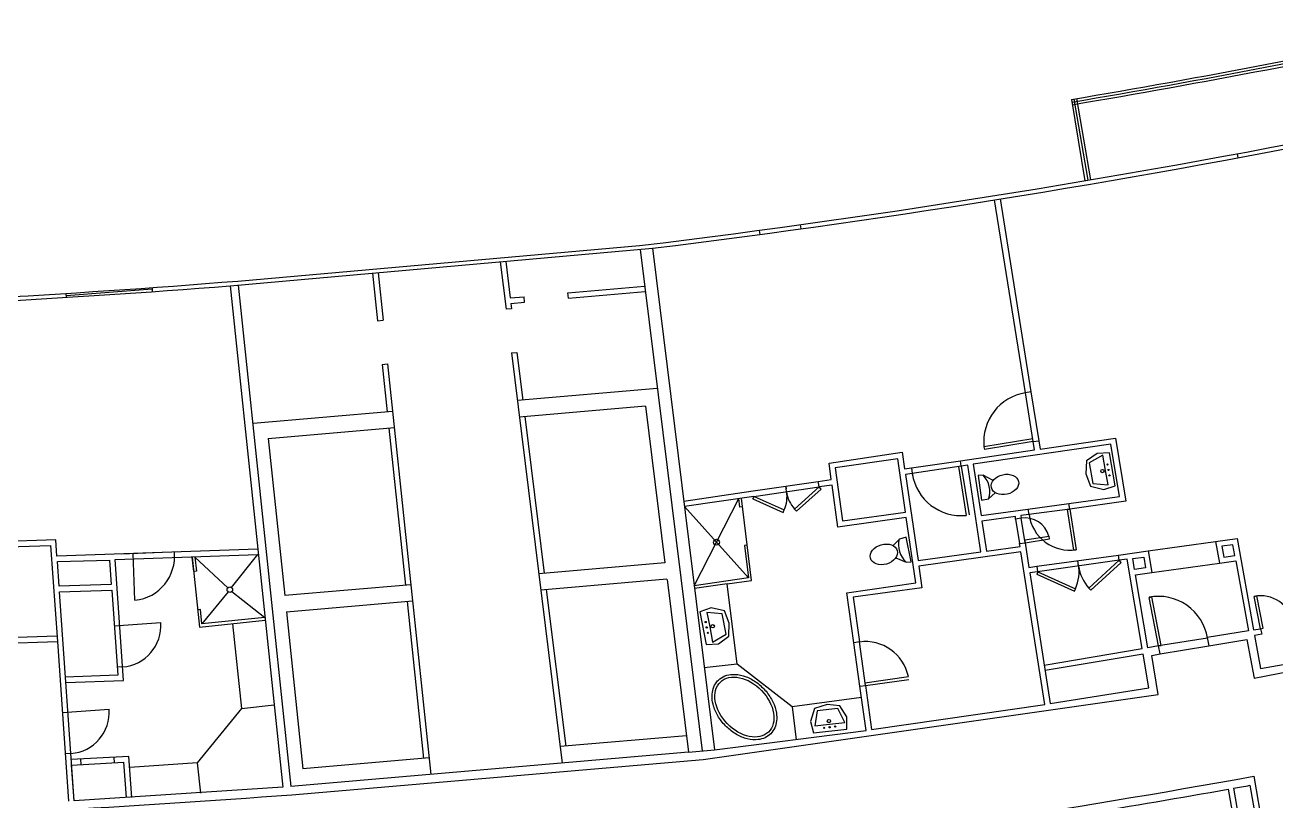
# Model space of a CAD drawing. Header units: inches. Extents: x 5 to 2671, y 4 to 1117.
# Drawn here: x 636 to 1545, y 553 to 1117 of the extents above; entities that cross this region are included whole.
import ezdxf

# ---------------------------------------------------------------- set-up
doc = ezdxf.new("R2010")
doc.units = ezdxf.units.IN
doc.header["$MEASUREMENT"] = 0
doc.layers.add('app-u3', color=7, linetype='Continuous')

msp = doc.modelspace()

# ---------------------------------------------------------------- linework, layer by layer
for p, q in [((1396.39, 1062.58), (1406.3, 1003.54)), ((1398.3, 1062.9), (1408.39, 1003.86)), ((1400.22, 1063.38), (1410.3, 1004.22)), ((1516.86, 1023.1), (1517.42, 1020.13)), ((1363.1, 849.46), (1340.54, 989.62)), ((1344.54, 990.26), (1366.94, 850.1)), ((1169.45, 967.45), (1169.87, 964.43)), ((1199.17, 971.59), (1199.59, 968.57)), ((790.4, 930.65), (1082.46, 956.34)), ((784.8, 927.13), (1091.9, 954.42)), ((1082.8, 953.61), (1112.36, 714.85)), ((1091.9, 954.42), (1136.86, 589.94)), ((981.14, 944.58), (985.41, 910.09)), ((985.13, 944.93), (988.42, 918.32)), ((888.35, 936.27), (891.98, 901.72)), ((892.33, 936.68), (895.97, 902.08)), ((665.4, 921.69), (665.58, 918.74)), ((665.49, 920.21), (728.05, 924.87)), ((727.98, 925.85), (728.2, 922.92)), ((784.8, 927.13), (823.06, 562.83)), ((790.72, 927.65), (828.99, 563.34)), ((988.42, 918.32), (998.52, 919.22)), ((998.87, 915.24), (998.52, 919.22)), ((1030.39, 922.05), (1086.1, 927)), ((1030.75, 918.07), (1030.39, 922.05)), ((1030.75, 918.07), (1086.59, 923.03)), ((989.41, 910.38), (985.41, 910.09)), ((988.91, 914.35), (998.87, 915.24)), ((988.91, 914.35), (998.87, 915.24)), ((988.91, 914.35), (989.41, 910.38)), ((891.98, 901.72), (895.97, 902.08)), ((989.33, 878.44), (993.32, 878.8)), ((989.33, 878.44), (1026.24, 580.38)), ((993.32, 878.8), (997.61, 844.09)), ((895.31, 870), (899.3, 870.36)), ((895.31, 870), (898.93, 835.57)), ((899.29, 870.45), (930.63, 572.12)), ((1095.32, 852.53), (993.63, 843.75)), ((1366.94, 850.1), (1363.1, 849.46)), ((1368.7, 813.94), (1363.1, 849.46)), ((1366.94, 850.1), (1372.7, 814.42)), ((1086.82, 839.75), (995.1, 831.83)), ((1086.82, 839.75), (1100.92, 725.91)), ((902.92, 835.91), (801.5, 827.15)), ((999.09, 832.17), (1013.19, 718.33)), ((904.17, 823.97), (812.5, 816.05)), ((900.19, 823.63), (912.17, 709.6)), ((812.49, 816.13), (824.47, 702.1)), ((1425.03, 812.02), (1325.02, 797.46)), ((1368.38, 815.91), (1332.85, 810.16)), ((1332.85, 810.16), (1333.17, 808.19)), ((1368.7, 813.94), (1333.17, 808.19)), ((1368.7, 813.94), (1372.7, 814.42)), ((1369.66, 808.02), (1368.7, 813.94)), ((1372.7, 814.42), (1373.66, 808.5)), ((1373.66, 808.5), (1428.39, 816.5)), ((1431.43, 774.1), (1425.03, 812.02)), ((1428.39, 816.5), (1436.06, 770.74)), ((1220.22, 798.26), (1273.49, 806.18)), ((1270.14, 801.46), (1224.7, 794.9)), ((1275.74, 762.58), (1270.14, 801.46)), ((1273.49, 806.18), (1275.09, 794.24)), ((1315.74, 800.02), (1369.66, 808.02)), ((1221.82, 786.42), (1220.22, 798.26)), ((1224.7, 794.9), (1229.98, 756.34)), ((1275.09, 794.24), (1280.06, 794.9)), ((1280.06, 794.9), (1315.74, 800.02)), ((1280.06, 794.9), (1280.7, 790.9)), ((1316.22, 796.18), (1280.7, 790.9)), ((1314.25, 795.86), (1320, 760.32)), ((1316.22, 796.18), (1315.74, 800.02)), ((1321.02, 796.82), (1316.22, 796.18)), ((1316.22, 796.18), (1321.98, 760.64)), ((1330.62, 733.94), (1321.02, 796.82)), ((1325.02, 797.46), (1330.78, 760.18)), ((1165.02, 778.1), (1212.38, 784.98)), ((1212.38, 784.98), (1221.82, 786.42)), ((1213.02, 780.98), (1212.38, 784.98)), ((1212.7, 782.98), (1212.38, 784.98)), ((1222.46, 782.42), (1213.02, 780.98)), ((1226.62, 751.86), (1222.46, 782.42)), ((1280.7, 790.9), (1275.76, 790.17)), ((1275.76, 790.17), (1285.02, 727.54)), ((1280.79, 790.38), (1281.11, 788.4)), ((1114.56, 770.75), (1165.02, 778.1)), ((1165.5, 774.1), (1115.1, 766.74)), ((1164.88, 772.3), (1165.69, 774.13)), ((1165.5, 774.1), (1213.02, 780.98)), ((1165.69, 774.13), (1187.63, 764.39)), ((1189.34, 777.62), (1188.7, 781.62)), ((1188.7, 781.62), (1189.02, 779.62)), ((1189.34, 777.62), (1189.02, 779.62)), ((1213.02, 780.98), (1195.22, 764.88)), ((1214.37, 779.49), (1196.56, 763.4)), ((1214.37, 779.49), (1213.02, 780.98)), ((1394.62, 768.98), (1431.43, 774.1)), ((1115.1, 766.74), (1161.66, 714.9)), ((1122.16, 709.16), (1154.62, 772.5)), ((1155.42, 766.42), (1154.62, 772.5)), ((1157.34, 766.58), (1155.42, 766.42)), ((1163.93, 713.08), (1156.55, 772.79)), ((1164.88, 772.3), (1186.82, 762.56)), ((1186.82, 762.56), (1187.63, 764.39)), ((1196.56, 763.4), (1195.22, 764.88)), ((1330.78, 760.18), (1364.82, 764.82)), ((1364.82, 764.82), (1394.64, 768.88)), ((1364.82, 764.82), (1365.46, 760.98)), ((1395.26, 764.98), (1365.46, 760.98)), ((1393.25, 764.66), (1397.91, 735.02)), ((1393.49, 764.71), (1395.26, 764.98)), ((1395.26, 764.98), (1394.62, 768.98)), ((1395.22, 764.97), (1399.88, 735.34)), ((1436.06, 770.74), (1395.26, 764.98)), ((1276.38, 758.74), (1226.62, 751.86)), ((1229.98, 756.34), (1275.74, 762.58)), ((1283.23, 711.42), (1276.38, 758.74)), ((1355.74, 759.54), (1331.26, 756.18)), ((1331.26, 756.18), (1334.62, 734.42)), ((1355.9, 757.62), (1355.74, 759.54)), ((1359.9, 758.26), (1355.9, 757.62)), ((1355.9, 757.62), (1358.74, 739.85)), ((1365.46, 760.98), (1359.58, 760.18)), ((1359.58, 760.18), (1359.9, 758.26)), ((1362.78, 740.5), (1359.9, 758.26)), ((536.87, 734.41), (654.19, 738.58)), ((658.03, 742.58), (586.81, 740.18)), ((654.19, 738.58), (659.15, 668.63)), ((658.83, 730.73), (658.03, 742.58)), ((1160.7, 738.74), (1158.78, 738.58)), ((1158.78, 738.58), (1161.66, 714.9)), ((1334.62, 734.42), (1359.1, 737.78)), ((1358.78, 739.86), (1362.78, 740.5)), ((1359.1, 737.78), (1358.78, 739.86)), ((1362.37, 742.81), (1362.72, 740.49)), ((1362.47, 742.47), (1380.24, 745.31)), ((1362.78, 740.5), (1380.56, 743.34)), ((1362.78, 740.5), (1365.51, 722.58)), ((1380.56, 743.34), (1380.24, 745.31)), ((1452.23, 734.58), (1501.19, 741.3)), ((1501.19, 741.3), (1517.03, 743.54)), ((1501.19, 741.3), (1504.07, 725.62)), ((1513.83, 739.06), (1505.83, 737.94)), ((1505.83, 737.94), (1507.27, 730.1)), ((1515.27, 731.22), (1513.83, 739.06)), ((1517.03, 743.54), (1528.87, 677.14)), ((804.97, 735.69), (658.83, 730.73)), ((659.15, 726.73), (697.09, 727.85)), ((697.09, 727.85), (698.37, 710.09)), ((701.09, 728.17), (804.97, 731.85)), ((707.33, 640.3), (701.09, 728.17)), ((705.57, 732.33), (735.55, 733.53)), ((715.58, 698.7), (714.23, 732.68)), ((758.39, 719.53), (757.27, 730.09)), ((757.27, 730.09), (762.57, 679.19)), ((759.19, 730.09), (783.04, 707.68)), ((759.19, 730.09), (760.31, 719.69)), ((785.76, 708), (804.97, 731.85)), ((1285.02, 727.54), (1330.62, 733.94)), ((1359.74, 733.94), (1285.5, 723.54)), ((1377.03, 622.9), (1359.74, 733.94)), ((1371.26, 723.38), (1430.79, 731.54)), ((1431.27, 727.7), (1371.9, 719.38)), ((1399.88, 735.34), (1397.91, 735.02)), ((1431.27, 727.7), (1409.12, 707.46)), ((1430.79, 731.54), (1452.23, 734.58)), ((1431.27, 727.7), (1430.79, 731.54)), ((1437.03, 728.5), (1431.27, 727.7)), ((1432.61, 726.22), (1431.27, 727.7)), ((1447.91, 663.54), (1437.03, 728.5)), ((1441.03, 728.98), (1449.03, 730.1)), ((1442.31, 721.14), (1441.03, 728.98)), ((1449.03, 730.1), (1450.31, 722.26)), ((1452.23, 734.58), (1454.94, 718.79)), ((1507.27, 730.1), (1515.27, 731.22)), ((660.43, 708.8), (659.15, 726.73)), ((760.31, 719.69), (758.39, 719.53)), ((1100.92, 725.91), (1009.2, 717.98)), ((1285.5, 723.54), (1287.68, 707.67)), ((1365.51, 722.58), (1371.26, 723.38)), ((1371.9, 719.38), (1366.14, 718.58)), ((1366.14, 718.58), (1381.03, 623.54)), ((1371.26, 723.38), (1371.9, 719.38)), ((1371.42, 717.54), (1372.24, 719.36)), ((1372.08, 719.4), (1399.44, 707.08)), ((1401.66, 723.54), (1401.03, 727.54)), ((1432.61, 726.22), (1410.47, 705.99)), ((1450.31, 722.26), (1442.31, 721.14)), ((1442.95, 717.14), (1454.95, 718.74)), ((1454.94, 718.79), (1504.07, 725.62)), ((1504.07, 725.62), (1515.91, 727.22)), ((1515.91, 727.22), (1525.19, 676.5)), ((698.37, 710.09), (660.43, 708.8)), ((916.15, 709.95), (824.48, 702.03)), ((1102.39, 713.99), (1010.67, 706.07)), ((1102.41, 713.84), (1117.96, 588.3)), ((1112.36, 714.85), (1127.93, 589.17)), ((1161.66, 714.9), (1122.16, 709.14)), ((1146.14, 710.58), (1122.3, 707.22)), ((1146.14, 710.58), (1163.93, 713.08)), ((1153.34, 652.34), (1146.14, 710.58)), ((1233.18, 704.18), (1283.23, 711.42)), ((1371.26, 717.58), (1398.61, 705.26)), ((1451.91, 664.18), (1442.95, 717.14)), ((660.59, 704.8), (698.69, 706.08)), ((671.32, 552.91), (660.59, 704.8)), ((698.69, 706.08), (703.01, 644.14)), ((783.36, 704.8), (764.31, 681.43)), ((786.08, 705.12), (810.09, 686.24)), ((1014.66, 706.41), (1028.75, 592.64)), ((1238.32, 667.78), (1233.18, 704.18)), ((1287.68, 707.67), (1237.66, 700.82)), ((1237.66, 700.82), (1242.3, 668.34)), ((1398.61, 705.26), (1399.44, 707.08)), ((1410.47, 705.99), (1409.12, 707.46)), ((1452.88, 700.75), (1454.84, 701.13)), ((1459.75, 665.46), (1452.88, 700.75)), ((1461.72, 665.78), (1454.84, 701.13)), ((1529.28, 701.47), (1531.24, 701.86)), ((1533.99, 677.94), (1529.28, 701.47)), ((1535.95, 678.33), (1531.24, 701.86)), ((763.19, 691.84), (761.27, 691.68)), ((764.31, 681.43), (763.19, 691.84)), ((917.41, 698.01), (825.73, 690.09)), ((913.42, 697.66), (925.39, 583.72)), ((700.45, 680.15), (734.36, 682.53)), ((762.57, 679.19), (810.25, 684.16)), ((810.09, 686.24), (764.31, 681.43)), ((825.72, 690.16), (837.7, 576.21)), ((1529.2, 641.97), (1778.47, 690.58)), ((786.4, 681.59), (792.96, 620.13)), ((1525.19, 676.5), (1495.25, 671.64)), ((1528.87, 677.14), (1533.99, 677.94)), ((1534.79, 673.94), (1529.51, 673.14)), ((1529.51, 673.14), (1533.83, 648.98)), ((1533.99, 677.94), (1535.95, 678.33)), ((1533.99, 677.94), (1534.79, 673.94)), ((658.83, 672.63), (461.01, 665.54)), ((570, 665.57), (659.15, 668.63)), ((659.15, 668.63), (667.32, 552.74)), ((1242.3, 668.34), (1238.32, 667.78)), ((1242.62, 636.18), (1238.32, 667.78)), ((1246.62, 636.66), (1242.3, 668.34)), ((1459.75, 665.46), (1451.91, 664.18)), ((1495.32, 671.23), (1459.75, 665.46)), ((1459.75, 665.46), (1461.72, 665.78)), ((1460.86, 659.73), (1459.75, 665.46)), ((1460.86, 659.73), (1496.25, 665.62)), ((1495.25, 671.64), (1496.25, 665.62)), ((1496.25, 665.62), (1524.07, 670.26)), ((1524.07, 670.26), (1529.2, 641.97)), ((1376.55, 651.54), (1447.91, 663.54)), ((1448.55, 659.54), (1377.34, 647.7)), ((1452.71, 635.06), (1448.55, 659.54)), ((1454.95, 658.58), (1460.86, 659.73)), ((1459.58, 630.1), (1454.95, 658.58)), ((1533.83, 648.98), (1567.91, 655.06)), ((706.53, 650.22), (702.53, 650.14)), ((1153.34, 652.34), (1129.52, 649.46)), ((1193.5, 621.14), (1153.34, 652.34)), ((703.01, 644.14), (664.91, 642.86)), ((665.23, 638.86), (707.33, 640.3)), ((1246.34, 638.68), (1278.02, 643.19)), ((1246.62, 636.7), (1278.3, 641.21)), ((1128.7, 582.9), (1459.58, 630.1)), ((1243.74, 628.02), (1193.5, 621.14)), ((1242.62, 636.18), (1246.62, 636.66)), ((1247.1, 604.02), (1242.62, 636.18)), ((1246.62, 636.66), (1251.1, 604.66)), ((1381.03, 623.54), (1452.71, 635.06)), ((662.83, 617.09), (696.75, 619.51)), ((792.96, 620.13), (760.79, 580.44)), ((792.96, 620.13), (816.78, 622.63)), ((1193.5, 621.14), (1196.38, 597.3)), ((1251.1, 604.66), (1377.03, 622.9)), ((1136.86, 589.94), (1247.1, 604.02)), ((1116.48, 600.22), (1024.76, 592.3)), ((669.06, 587.32), (664.91, 587.16)), ((711.17, 585.24), (669.24, 582.84)), ((676.44, 579.31), (676.28, 583.32)), ((700.18, 584.61), (700.41, 580.59)), ((713.25, 555.31), (711.17, 585.24)), ((1117.96, 588.3), (828.99, 563.34)), ((829.62, 557.39), (1128.7, 582.9)), ((929.38, 584.06), (837.7, 576.21)), ((1117.96, 588.3), (1136.86, 589.94)), ((669.4, 578.83), (707.33, 581.08)), ((671.32, 552.91), (669.4, 578.83)), ((707.33, 581.08), (709.25, 555.23)), ((760.79, 580.44), (711.74, 577.03)), ((760.79, 580.44), (763.19, 558.51)), ((1526.09, 564.19), (1543.98, 463.23)), ((1528.98, 570.81), (1547.92, 463.92)), ((823.06, 562.83), (671.32, 552.91)), ((1510.33, 561.4), (1529.62, 452.58)), ((1514.27, 562.09), (1532.16, 461.15))]:
    msp.add_line(p, q)
for centre, radius in [((1138.39, 740.83), 2.16), ((784.56, 706.4), 1.99)]:
    msp.add_circle(centre, radius)
for centre, radius, start, end in [((213.52, 8042.76), 7079.69, 279.618003, 281.956612), ((201.41, 8109.93), 7149.89, 279.623674, 281.934739), ((165.72, 8301.43), 7346.61, 279.648462, 281.890696), ((216.84, 8035.38), 7131.77, 276.971542, 281.388081), ((216.63, 8032.73), 7132.22, 277.049139, 281.383756), ((218.75, 8013.35), 7105.74, 271.580503, 274.614378), ((200.19, 8383.9), 7479.65, 271.674371, 274.482799), ((1368.72, 813.86), 36.03, 98.96043, 185.89222), ((1316.3, 796.19), 36.03, 188.96043, 275.89222), ((1165.69, 774.13), 24, 336.06792, 8.23742), ((1213.02, 780.98), 24, 188.23783, 222.11966), ((1362.78, 740.5), 17.99, 15.42082, 99.21005), ((1395.26, 764.98), 29.92, 187.84753, 278.93595), ((712.31, 730.6), 32.06, 275.86153, 5.86153), ((1372.08, 719.4), 29.97, 335.74779, 10.18284), ((1431.27, 727.7), 29.97, 187.97841, 222.41346), ((1459.75, 665.46), 36.04, 9.21054, 101.006), ((1533.99, 677.94), 24.02, 9.58808, 101.30464), ((704.29, 680.29), 30.15, 274.26015, 4.26015), ((1246.62, 636.7), 31.93, 11.67253, 97.76447), ((666.81, 617.26), 30.02, 274.28897, 4.28897), ((234.95, 7726.75), 7272, 276.987832, 280.250161), ((234.95, 7726.75), 7278, 280.124037, 280.218507), ((271, 7836.97), 7300.98, 271.596785, 274.388168), ((234.95, 7726.75), 7278, 278.420082, 280.092547)]:
    msp.add_arc(centre, radius, start, end)
at = {"layer": 'app-u3'}
for p, q in [((1415.14, 805.41), (1407.37, 799.9)), ((1419.31, 804.06), (1409.36, 798.54)), ((1424.02, 805.83), (1415.14, 805.41)), ((1421.24, 793.03), (1419.31, 804.06)), ((1428.24, 781.82), (1424.02, 805.83)), ((1407.37, 799.9), (1406.96, 790.47)), ((1409.36, 798.54), (1412.03, 783.57)), ((1423.06, 782.5), (1421.24, 793.03)), ((1332.22, 789.46), (1328.54, 789.3)), ((1328.54, 789.3), (1331.1, 771.38)), ((1339.66, 785.7), (1332.22, 789.46)), ((1406.96, 790.47), (1410.35, 781.51)), ((1412.03, 783.57), (1423.06, 782.5)), ((1336.22, 772.34), (1341.02, 776.66)), ((1410.35, 781.51), (1419.98, 779.09)), ((1419.98, 779.09), (1428.24, 781.82)), ((1331.1, 771.38), (1336.22, 772.34)), ((1271.34, 743.15), (1266.8, 738.56)), ((1276.39, 744.41), (1271.34, 743.15)), ((1279.99, 726.67), (1276.39, 744.41)), ((1268.68, 729.62), (1276.33, 726.29)), ((1276.33, 726.29), (1279.99, 726.67)), ((1134.46, 693.25), (1126.26, 690.36)), ((1144.14, 691), (1134.46, 693.25)), ((1126.26, 690.36), (1130.91, 666.44)), ((1142.5, 688.91), (1131.45, 689.78)), ((1131.45, 689.78), (1133.45, 679.29)), ((1145.43, 673.99), (1142.5, 688.91)), ((1147.69, 682.1), (1144.14, 691)), ((1133.45, 679.29), (1135.59, 668.3)), ((1135.59, 668.3), (1145.43, 673.99)), ((1147.45, 672.66), (1147.69, 682.1)), ((1130.91, 666.44), (1139.78, 667.02)), ((1139.78, 667.02), (1147.45, 672.66)), ((1209.61, 620.13), (1206.62, 610.66)), ((1218.75, 622.99), (1209.61, 620.13)), ((1226.67, 620.11), (1211.56, 618.34)), ((1228.14, 622.02), (1218.75, 622.99)), ((1231.58, 609.86), (1226.67, 620.11)), ((1233.18, 613.94), (1228.14, 622.02)), ((1206.62, 610.66), (1208.86, 602.26)), ((1211.56, 618.34), (1209.85, 607.39)), ((1220.46, 608.58), (1231.58, 609.86)), ((1233.07, 605.05), (1233.18, 613.94)), ((1208.86, 602.26), (1233.07, 605.05)), ((1209.85, 607.39), (1220.46, 608.58))]:
    msp.add_line(p, q, dxfattribs=at)
for centre, radius in [((1419.03, 792.58), 1.2), ((1422.69, 797.3), 0.452), ((1423.43, 793.35), 0.452), ((1424.1, 789.43), 0.452), ((1130.53, 682.83), 0.452), ((1131.28, 678.93), 0.452), ((1132.08, 674.99), 0.452), ((1135.66, 679.78), 1.2), ((1220.14, 610.82), 1.2), ((1216.7, 605.94), 0.452), ((1220.65, 606.38), 0.452), ((1224.64, 606.88), 0.452)]:
    msp.add_circle(centre, radius, dxfattribs=at)
for centre, start, end in [((1320.51, 777.64), 340.82421, 45.24312), ((1287.33, 738.77), 164.15881, 228.57771)]:
    msp.add_arc(centre, 16.64, start, end, dxfattribs=at)
for centre, major_axis, ratio in [((1348.12, 782.81), (9.86, 2.17), 0.721722), ((1260.07, 732.01), (-9.72, -2.74), 0.721722), ((1158.68, 621.05), (-17.5, 18.16), 0.687749)]:
    msp.add_ellipse(centre, major_axis=major_axis, ratio=ratio, dxfattribs=at)
msp.add_open_spline([(1139.8, 640.66), (1138.98, 639.87), (1138.25, 638.98), (1136.72, 636.54), (1136.05, 634.89), (1135.24, 631.36), (1135.11, 629.48), (1135.33, 625.62), (1135.7, 623.64), (1137.11, 618.97), (1138.36, 616.29), (1141.55, 611.2), (1143.5, 608.81), (1147.89, 604.55), (1150.34, 602.7), (1155.46, 599.74), (1158.13, 598.63), (1163.45, 597.31), (1166.09, 597.1), (1170.37, 597.59), (1172.09, 598.06), (1175.22, 599.51), (1176.64, 600.49), (1179.02, 602.91), (1179.99, 604.34), (1181.41, 607.51), (1181.87, 609.24), (1182.27, 612.89), (1182.21, 614.8), (1181.5, 619.44), (1180.62, 622.19), (1178.06, 627.54), (1176.38, 630.13), (1172.41, 634.87), (1170.12, 637.01), (1165.18, 640.61), (1162.54, 642.07), (1157.17, 644.13), (1154.45, 644.72), (1149.76, 644.91), (1147.75, 644.69), (1144.03, 643.6), (1142.32, 642.73), (1140.48, 641.28), (1140.13, 640.98), (1139.8, 640.66)], degree=3, knots=[0, 0, 0, 0, 0.168634, 0.168634, 0.42281, 0.42281, 0.676987, 0.676987, 0.931164, 0.931164, 1.276235, 1.276235, 1.621307, 1.621307, 1.966378, 1.966378, 2.31145, 2.31145, 2.656521, 2.656521, 2.907979, 2.907979, 3.159437, 3.159437, 3.410895, 3.410895, 3.662352, 3.662352, 3.91381, 3.91381, 4.263104, 4.263104, 4.612398, 4.612398, 4.961692, 4.961692, 5.310986, 5.310986, 5.660281, 5.660281, 5.93742, 5.93742, 6.21456, 6.21456, 6.283185, 6.283185, 6.283185, 6.283185], dxfattribs=at)

doc.saveas('drawing.dxf')
